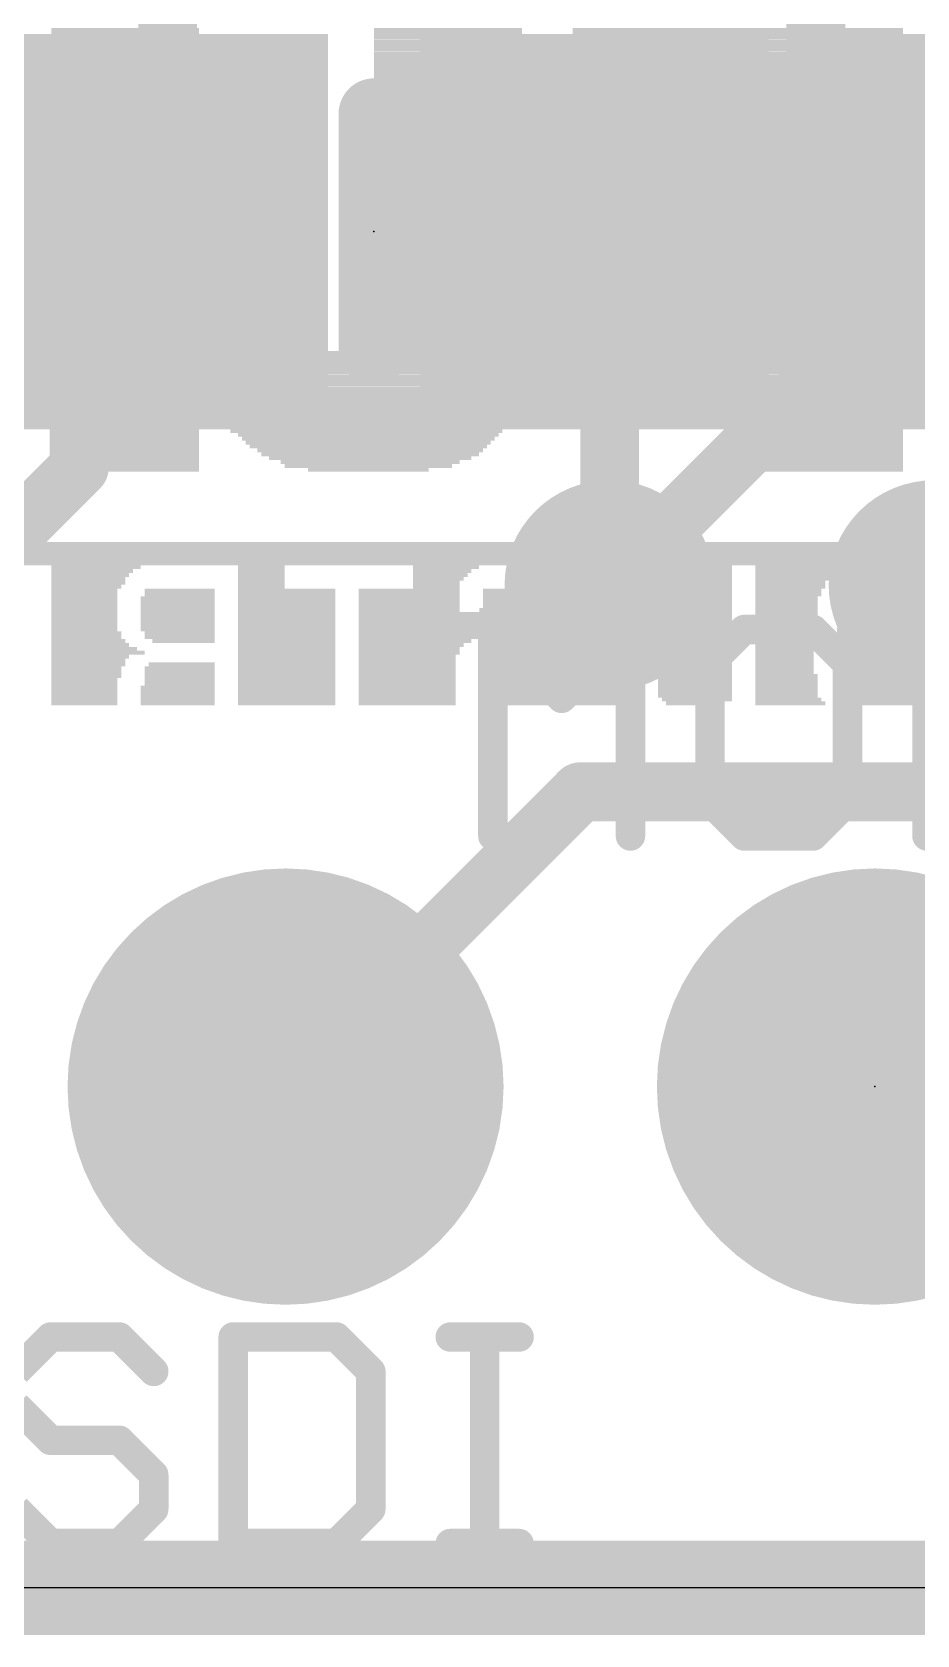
# Model space of a CAD drawing. Extents: x -0.2 to 28.1, y -0.2 to 21.4.
# Drawn here: x 10.34 to 14.15, y -0.2 to 6.7 of the extents above; entities that cross this region are included whole.
import ezdxf

# ---------------------------------------------------------------- set-up
doc = ezdxf.new("R2010")
doc.units = 0
for name, color, linetype in [('1', 12, 'CONTINUOUS'), ('16', 132, 'CONTINUOUS'), ('17', 110, 'CONTINUOUS'), ('18', 110, 'CONTINUOUS'), ('20', 53, 'CONTINUOUS'), ('21', 40, 'CONTINUOUS'), ('22', 6, 'CONTINUOUS'), ('23', 40, 'CONTINUOUS'), ('29', 253, 'CONTINUOUS'), ('31', 253, 'CONTINUOUS')]:
    doc.layers.add(name, color=color, linetype=linetype)

# ---------------------------------------------------------------- blocks, each defined once
blk = doc.blocks.new('ROUNDP')
at = {"const_width": 0.5}
blk.add_lwpolyline([(0, -0.25, 1), (0, 0.25, 1), (0, -0.25)], format="xyb", dxfattribs=at)
blk = doc.blocks.new('RECT')
blk.add_solid([(-0.5, -0.5), (0.5, -0.5), (-0.5, 0.5), (0.5, 0.5)])
blk = doc.blocks.new('ROUNDV')
at = {"const_width": 0.5}
blk.add_lwpolyline([(0, -0.25, 1), (0, 0.25, 1), (0, -0.25)], format="xyb", dxfattribs=at)

msp = doc.modelspace()

# ---------------------------------------------------------------- linework, layer by layer
at = {"layer": '1'}
for points, const_width in [([(10.922, 7.62), (10.922, 5.903)], 0.254), ([(10.861, 5.842), (10.922, 5.903)], 0.254), ([(12.761, 5.842), (12.827, 5.908)], 0.254), ([(12.827, 5.908), (12.827, 4.318)], 0.254), ([(10.861, 5.842), (10.541, 5.522)], 0.254), ([(10.541, 5.522), (10.541, 4.826)], 0.254), ([(10.541, 4.826), (8.89, 3.175)], 0.254), ([(14.417, 4.511), (14.224, 4.318)], 0.4064), ([(16.129, 4.064), (14.224, 2.159)], 0.254), ([(12.7, 3.429), (11.43, 2.159)], 0.254), ([(12.7, 3.429), (14.605, 3.429)], 0.254), ([(14.224, 2.159), (13.97, 2.159)], 0.254)]:
    msp.add_lwpolyline(points, dxfattribs=dict(at, const_width=const_width))
for points, const_width in [([(10.9669, 5.8581, 1), (10.8771, 5.9479)], 0.127), ([(12.8905, 5.908, 1), (12.7635, 5.908)], 0.127), ([(12.8719, 5.8631, 1), (12.7821, 5.9529)], 0.127), ([(10.8161, 5.8869, 1), (10.9059, 5.7971)], 0.127), ([(10.9059, 5.7971, 1), (10.8161, 5.8869)], 0.127), ([(10.8585, 5.903, 1), (10.9855, 5.903)], 0.127), ([(12.7161, 5.8869, 1), (12.8059, 5.7971)], 0.127), ([(10.6045, 5.522, 1), (10.4775, 5.522)], 0.127), ([(10.4961, 5.5669, 1), (10.5859, 5.4771)], 0.127), ([(10.5859, 4.7811, 1), (10.4961, 4.8709)], 0.127), ([(10.4775, 4.826, 1), (10.6045, 4.826)], 0.127), ([(14.1522, 4.3898, 1), (14.2958, 4.2462)], 0.2032), ([(12.7635, 4.318, 1), (12.8905, 4.318)], 0.127), ([(12.7, 3.4925, 1), (12.7, 3.3655)], 0.127), ([(12.7449, 3.3841, 1), (12.6551, 3.4739)], 0.127), ([(13.97, 2.2225, 1), (13.97, 2.0955)], 0.127), ([(11.3851, 2.2039, 1), (11.4749, 2.1141)], 0.127), ([(14.1791, 2.2039, 1), (14.2689, 2.1141)], 0.127)]:
    msp.add_lwpolyline(points, format="xyb", dxfattribs=dict(at, const_width=const_width))
at = {"layer": '16'}
for points, const_width in [([(13.716, 5.207), (13.716, 12.192)], 0.254), ([(14.224, 4.318), (15.621, 5.715)], 0.4064), ([(12.827, 4.318), (13.716, 5.207)], 0.254), ([(14.224, 4.318), (20.701, 4.318)], 0.4064), ([(27.94, 0), (0, 0)], 0.4064)]:
    msp.add_lwpolyline(points, dxfattribs=dict(at, const_width=const_width))
for points, const_width in [([(13.7609, 5.1621, 1), (13.6711, 5.2519)], 0.127), ([(13.6525, 5.207, 1), (13.7795, 5.207)], 0.127), ([(14.224, 4.4196, 1), (14.224, 4.2164)], 0.2032), ([(14.1522, 4.3898, 1), (14.2958, 4.2462)], 0.2032), ([(12.7821, 4.3629, 1), (12.8719, 4.2731)], 0.127)]:
    msp.add_lwpolyline(points, format="xyb", dxfattribs=dict(at, const_width=const_width))
at = {"layer": '20'}
msp.add_line((25.4, 0), (2.54, 0), dxfattribs=at)
at = {"layer": '21'}
for points, const_width in [([(11.811, 5.334), (11.811, 6.35)], 0.3048), ([(12.3234, 3.2385), (12.3234, 4.1283)], 0.127), ([(12.3234, 4.1283), (12.62, 3.8317)], 0.127), ([(12.62, 3.8317), (12.9166, 4.1283)], 0.127), ([(12.9166, 4.1283), (12.9166, 3.2385)], 0.127), ([(13.4072, 4.1283), (13.2589, 3.98)], 0.127), ([(13.7038, 4.1283), (13.4072, 4.1283)], 0.127), ([(13.8521, 3.98), (13.7038, 4.1283)], 0.127), ([(14.1945, 4.1283), (14.1945, 3.2385)], 0.127), ([(14.6393, 4.1283), (14.1945, 4.1283)], 0.127), ([(13.2589, 3.98), (13.2589, 3.3868)], 0.127), ([(13.8521, 3.3868), (13.8521, 3.98)], 0.127), ([(13.2589, 3.3868), (13.4072, 3.2385)], 0.127), ([(13.7038, 3.2385), (13.8521, 3.3868)], 0.127), ([(13.4072, 3.2385), (13.7038, 3.2385)], 0.127), ([(14.1945, 3.2385), (14.6393, 3.2385)], 0.127), ([(10.4171, 1.0803), (10.2688, 0.932)], 0.127), ([(10.7137, 1.0803), (10.4171, 1.0803)], 0.127), ([(10.862, 0.932), (10.7137, 1.0803)], 0.127), ([(11.2043, 1.0803), (11.2043, 0.1905)], 0.127), ([(11.6492, 1.0803), (11.2043, 1.0803)], 0.127), ([(11.7975, 0.932), (11.6492, 1.0803)], 0.127), ([(12.1398, 1.0803), (12.4364, 1.0803)], 0.127), ([(12.2881, 0.1905), (12.2881, 1.0803)], 0.127), ([(11.7975, 0.3388), (11.7975, 0.932)], 0.127), ([(10.2688, 0.7837), (10.4171, 0.6354)], 0.127), ([(10.4171, 0.6354), (10.7137, 0.6354)], 0.127), ([(10.7137, 0.6354), (10.862, 0.4871)], 0.127), ([(10.862, 0.4871), (10.862, 0.3388)], 0.127), ([(10.4171, 0.1905), (10.2688, 0.3388)], 0.127), ([(10.862, 0.3388), (10.7137, 0.1905)], 0.127), ([(11.6492, 0.1905), (11.7975, 0.3388)], 0.127), ([(10.7137, 0.1905), (10.4171, 0.1905)], 0.127), ([(11.2043, 0.1905), (11.6492, 0.1905)], 0.127), ([(12.1398, 0.1905), (12.4364, 0.1905)], 0.127)]:
    msp.add_lwpolyline(points, dxfattribs=dict(at, const_width=const_width))
for points, const_width in [([(11.8872, 6.35, 1), (11.7348, 6.35)], 0.1524), ([(11.7348, 5.334, 1), (11.8872, 5.334)], 0.1524), ([(12.3552, 4.1283, 1), (12.2917, 4.1283)], 0.0635), ([(12.3459, 4.1507, 1), (12.301, 4.1058)], 0.0635), ([(12.9483, 4.1283, 1), (12.8848, 4.1283)], 0.0635), ([(12.939, 4.1058, 1), (12.8941, 4.1507)], 0.0635), ([(13.4072, 4.16, 1), (13.4072, 4.0965)], 0.0635), ([(13.4297, 4.1058, 1), (13.3848, 4.1507)], 0.0635), ([(13.7263, 4.1507, 1), (13.6814, 4.1058)], 0.0635), ([(13.7038, 4.0965, 1), (13.7038, 4.16)], 0.0635), ([(14.2262, 4.1283, 1), (14.1627, 4.1283)], 0.0635), ([(14.1945, 4.16, 1), (14.1945, 4.0965)], 0.0635), ([(13.2907, 3.98, 1), (13.2272, 3.98)], 0.0635), ([(13.2365, 4.0024, 1), (13.2814, 3.9575)], 0.0635), ([(13.8839, 3.98, 1), (13.8204, 3.98)], 0.0635), ([(13.8297, 3.9575, 1), (13.8746, 4.0024)], 0.0635), ([(12.5976, 3.8541, 1), (12.6425, 3.8092)], 0.0635), ([(12.5976, 3.8092, 1), (12.6425, 3.8541)], 0.0635), ([(13.2272, 3.3868, 1), (13.2907, 3.3868)], 0.0635), ([(13.2814, 3.4092, 1), (13.2365, 3.3643)], 0.0635), ([(13.8204, 3.3868, 1), (13.8839, 3.3868)], 0.0635), ([(13.8746, 3.3643, 1), (13.8297, 3.4092)], 0.0635), ([(12.2917, 3.2385, 1), (12.3552, 3.2385)], 0.0635), ([(12.8848, 3.2385, 1), (12.9483, 3.2385)], 0.0635), ([(13.4072, 3.2703, 1), (13.4072, 3.2067)], 0.0635), ([(13.3848, 3.216, 1), (13.4297, 3.261)], 0.0635), ([(13.6814, 3.261, 1), (13.7263, 3.216)], 0.0635), ([(13.7038, 3.2067, 1), (13.7038, 3.2703)], 0.0635), ([(14.1945, 3.2703, 1), (14.1945, 3.2067)], 0.0635), ([(14.1627, 3.2385, 1), (14.2262, 3.2385)], 0.0635), ([(10.4171, 1.112, 1), (10.4171, 1.0485)], 0.0635), ([(10.4395, 1.0578, 1), (10.3946, 1.1027)], 0.0635), ([(10.7361, 1.1027, 1), (10.6912, 1.0578)], 0.0635), ([(10.7137, 1.0485, 1), (10.7137, 1.112)], 0.0635), ([(11.2361, 1.0803, 1), (11.1725, 1.0803)], 0.0635), ([(11.2043, 1.112, 1), (11.2043, 1.0485)], 0.0635), ([(11.6716, 1.1027, 1), (11.6267, 1.0578)], 0.0635), ([(11.6492, 1.0485, 1), (11.6492, 1.112)], 0.0635), ([(12.1398, 1.112, 1), (12.1398, 1.0485)], 0.0635), ([(12.3199, 1.0803, 1), (12.2564, 1.0803)], 0.0635), ([(12.4364, 1.0485, 1), (12.4364, 1.112)], 0.0635), ([(10.8395, 0.9095, 1), (10.8844, 0.9544)], 0.0635), ([(11.8292, 0.932, 1), (11.7657, 0.932)], 0.0635), ([(11.775, 0.9095, 1), (11.8199, 0.9544)], 0.0635), ([(10.4171, 0.6671, 1), (10.4171, 0.6036)], 0.0635), ([(10.7361, 0.6578, 1), (10.6912, 0.6129)], 0.0635), ([(10.7137, 0.6036, 1), (10.7137, 0.6671)], 0.0635), ([(10.3946, 0.6129, 1), (10.4395, 0.6578)], 0.0635), ([(10.8937, 0.4871, 1), (10.8302, 0.4871)], 0.0635), ([(10.8395, 0.4646, 1), (10.8844, 0.5095)], 0.0635), ([(10.8302, 0.3388, 1), (10.8937, 0.3388)], 0.0635), ([(10.8844, 0.3163, 1), (10.8395, 0.3612)], 0.0635), ([(11.7657, 0.3388, 1), (11.8292, 0.3388)], 0.0635), ([(11.8199, 0.3163, 1), (11.775, 0.3612)], 0.0635), ([(10.4171, 0.2223, 1), (10.4171, 0.1588)], 0.0635), ([(10.3946, 0.168, 1), (10.4395, 0.213)], 0.0635), ([(10.6912, 0.213, 1), (10.7361, 0.168)], 0.0635), ([(10.7137, 0.1588, 1), (10.7137, 0.2223)], 0.0635), ([(11.1725, 0.1905, 1), (11.2361, 0.1905)], 0.0635), ([(11.2043, 0.2223, 1), (11.2043, 0.1588)], 0.0635), ([(11.6267, 0.213, 1), (11.6716, 0.168)], 0.0635), ([(11.6492, 0.1588, 1), (11.6492, 0.2223)], 0.0635), ([(12.1398, 0.2223, 1), (12.1398, 0.1588)], 0.0635), ([(12.2564, 0.1905, 1), (12.3199, 0.1905)], 0.0635), ([(12.4364, 0.1588, 1), (12.4364, 0.2223)], 0.0635)]:
    msp.add_lwpolyline(points, format="xyb", dxfattribs=dict(at, const_width=const_width))
at = {"layer": '23'}
for p in [(11.811, 5.842), (13.97, 2.159)]:
    msp.add_point(p, dxfattribs=at)

# ---------------------------------------------------------------- block references
at = {"layer": '1', "xscale": 1.3, "yscale": 1.5, "rotation": 180}
for p in [(10.861, 5.842), (12.761, 5.842), (14.417, 5.842)]:
    msp.add_blockref('RECT', p, dxfattribs=at)
at = {"layer": '17', "xscale": 1.6764, "yscale": 1.6764, "rotation": 270}
for p in [(11.43, 2.159), (11.43, 2.159), (13.97, 2.159), (13.97, 2.159)]:
    msp.add_blockref('ROUNDP', p, dxfattribs=at)
at = {"layer": '18', "xscale": 0.9064, "yscale": 0.9064}
for p in [(12.827, 4.318), (12.827, 4.318), (14.224, 4.318), (14.224, 4.318)]:
    msp.add_blockref('ROUNDV', p, dxfattribs=at)
at = {"layer": '22', "rotation": 180}
for p, xscale, yscale in [((10.7389, 6.7102), 0.6371, 0.0168), ((10.7389, 6.6934), 0.6371, 0.0168), ((12.1303, 6.7102), 0.637, 0.0168), ((12.1303, 6.6934), 0.637, 0.0168), ((13.3792, 6.7102), 1.425, 0.0168), ((13.3792, 6.6934), 1.425, 0.0168), ((10.7389, 6.6767), 0.6371, 0.0167), ((10.7389, 6.6599), 0.6371, 0.0168), ((10.7389, 6.6431), 0.6371, 0.0168), ((10.7389, 6.6264), 0.6371, 0.0167), ((12.1303, 6.6767), 0.637, 0.0167), ((12.1303, 6.6599), 0.637, 0.0168), ((12.1303, 6.6431), 0.637, 0.0168), ((12.1303, 6.6264), 0.637, 0.0167), ((13.3792, 6.6767), 1.425, 0.0167), ((13.3792, 6.6599), 1.425, 0.0168), ((13.3792, 6.6431), 1.425, 0.0168), ((13.3792, 6.6264), 1.425, 0.0167), ((10.7389, 6.6096), 0.6371, 0.0168), ((10.7389, 6.5928), 0.6371, 0.0168), ((10.7389, 6.5761), 0.6371, 0.0167), ((10.7389, 6.5593), 0.6371, 0.0168), ((12.1303, 6.6096), 0.637, 0.0168), ((12.1303, 6.5928), 0.637, 0.0168), ((12.1303, 6.5761), 0.637, 0.0167), ((12.1303, 6.5593), 0.637, 0.0168), ((13.3792, 6.6096), 1.425, 0.0168), ((13.3792, 6.5928), 1.425, 0.0168), ((13.3792, 6.5761), 1.425, 0.0167), ((13.3792, 6.5593), 1.425, 0.0168), ((10.7389, 6.5426), 0.6371, 0.0167), ((10.7389, 6.5258), 0.6371, 0.0168), ((10.7389, 6.509), 0.6371, 0.0168), ((10.7389, 6.4923), 0.6371, 0.0167), ((12.1303, 6.5426), 0.637, 0.0167), ((12.1303, 6.5258), 0.637, 0.0168), ((12.1303, 6.509), 0.637, 0.0168), ((12.1303, 6.4923), 0.637, 0.0167), ((13.3792, 6.5426), 1.425, 0.0167), ((13.3792, 6.5258), 1.425, 0.0168), ((13.3792, 6.509), 1.425, 0.0168), ((13.3792, 6.4923), 1.425, 0.0167), ((10.7389, 6.4755), 0.6371, 0.0168), ((10.7389, 6.4587), 0.6371, 0.0168), ((10.7389, 6.442), 0.6371, 0.0167), ((10.7389, 6.4252), 0.6371, 0.0168), ((12.1303, 6.4755), 0.637, 0.0168), ((12.1303, 6.4587), 0.637, 0.0168), ((12.1303, 6.442), 0.637, 0.0167), ((12.1303, 6.4252), 0.637, 0.0168), ((13.3792, 6.4755), 1.425, 0.0168), ((13.3792, 6.4587), 1.425, 0.0168), ((13.6056, 6.442), 0.9723, 0.0167), ((13.6726, 6.4252), 0.8382, 0.0168), ((10.7389, 6.4084), 0.6371, 0.0168), ((10.7389, 6.3917), 0.6371, 0.0167), ((10.7389, 6.3749), 0.6371, 0.0168), ((10.7389, 6.3581), 0.6371, 0.0168), ((12.1303, 6.4084), 0.637, 0.0168), ((12.1303, 6.3917), 0.637, 0.0167), ((12.1303, 6.3749), 0.637, 0.0168), ((12.1303, 6.3581), 0.637, 0.0168), ((13.6894, 6.4084), 0.8047, 0.0168), ((13.7229, 6.3917), 0.7377, 0.0167), ((13.7564, 6.3749), 0.6706, 0.0168), ((13.7648, 6.3581), 0.6538, 0.0168), ((10.7389, 6.3414), 0.6371, 0.0167), ((10.7389, 6.3246), 0.6371, 0.0168), ((10.7389, 6.3079), 0.6371, 0.0167), ((10.7389, 6.2911), 0.6371, 0.0168), ((12.1303, 6.3414), 0.637, 0.0167), ((12.1303, 6.3246), 0.637, 0.0168), ((12.1303, 6.3079), 0.637, 0.0167), ((12.1303, 6.2911), 0.637, 0.0168), ((13.7732, 6.3414), 0.6371, 0.0167), ((13.7732, 6.3246), 0.6371, 0.0168), ((13.7732, 6.3079), 0.6371, 0.0167), ((13.7732, 6.2911), 0.6371, 0.0168), ((10.7389, 6.2743), 0.6371, 0.0168), ((10.7389, 6.2576), 0.6371, 0.0167), ((10.7389, 6.2408), 0.6371, 0.0168), ((10.7389, 6.224), 0.6371, 0.0168), ((10.7389, 6.2073), 0.6371, 0.0167), ((12.1303, 6.2743), 0.637, 0.0168), ((12.1303, 6.2576), 0.637, 0.0167), ((12.1303, 6.2408), 0.637, 0.0168), ((12.1303, 6.224), 0.637, 0.0168), ((12.1303, 6.2073), 0.637, 0.0167), ((13.7732, 6.2743), 0.6371, 0.0168), ((13.7732, 6.2576), 0.6371, 0.0167), ((13.7732, 6.2408), 0.6371, 0.0168), ((13.7732, 6.224), 0.6371, 0.0168), ((13.7732, 6.2073), 0.6371, 0.0167), ((10.7389, 6.1905), 0.6371, 0.0168), ((10.7389, 6.1737), 0.6371, 0.0168), ((10.7389, 6.157), 0.6371, 0.0167), ((10.7389, 6.1402), 0.6371, 0.0168), ((12.1303, 6.1905), 0.637, 0.0168), ((12.1303, 6.1737), 0.637, 0.0168), ((12.1303, 6.157), 0.637, 0.0167), ((12.1303, 6.1402), 0.637, 0.0168), ((13.7732, 6.1905), 0.6371, 0.0168), ((13.7732, 6.1737), 0.6371, 0.0168), ((13.7732, 6.157), 0.6371, 0.0167), ((13.7732, 6.1402), 0.6371, 0.0168), ((10.7389, 6.1235), 0.6371, 0.0167), ((10.7389, 6.1067), 0.6371, 0.0168), ((10.7389, 6.0899), 0.6371, 0.0168), ((10.7389, 6.0732), 0.6371, 0.0167), ((12.1303, 6.1235), 0.637, 0.0167), ((12.1303, 6.1067), 0.637, 0.0168), ((12.1303, 6.0899), 0.637, 0.0168), ((12.1303, 6.0732), 0.637, 0.0167), ((13.7732, 6.1235), 0.6371, 0.0167), ((13.7732, 6.1067), 0.6371, 0.0168), ((13.7732, 6.0899), 0.6371, 0.0168), ((13.7732, 6.0732), 0.6371, 0.0167), ((10.7389, 6.0564), 0.6371, 0.0168), ((10.7389, 6.0396), 0.6371, 0.0168), ((10.7389, 6.0229), 0.6371, 0.0167), ((10.7389, 6.0061), 0.6371, 0.0168), ((12.1303, 6.0564), 0.637, 0.0168), ((12.1303, 6.0396), 0.637, 0.0168), ((12.1303, 6.0229), 0.637, 0.0167), ((12.1303, 6.0061), 0.637, 0.0168), ((13.7732, 6.0564), 0.6371, 0.0168), ((13.7732, 6.0396), 0.6371, 0.0168), ((13.7732, 6.0229), 0.6371, 0.0167), ((13.7732, 6.0061), 0.6371, 0.0168), ((10.7389, 5.9893), 0.6371, 0.0168), ((10.7389, 5.9726), 0.6371, 0.0167), ((10.7389, 5.9558), 0.6371, 0.0168), ((10.7389, 5.939), 0.6371, 0.0168), ((12.1303, 5.9893), 0.637, 0.0168), ((12.1303, 5.9726), 0.637, 0.0167), ((12.1303, 5.9558), 0.637, 0.0168), ((12.1303, 5.939), 0.637, 0.0168), ((13.7732, 5.9893), 0.6371, 0.0168), ((13.7732, 5.9726), 0.6371, 0.0167), ((13.7732, 5.9558), 0.6371, 0.0168), ((13.7732, 5.939), 0.6371, 0.0168), ((10.7389, 5.9223), 0.6371, 0.0167), ((10.7389, 5.9055), 0.6371, 0.0168), ((10.7389, 5.8887), 0.6371, 0.0167), ((10.7389, 5.872), 0.6371, 0.0168), ((12.1303, 5.9223), 0.637, 0.0167), ((12.1303, 5.9055), 0.637, 0.0168), ((12.1303, 5.8887), 0.637, 0.0167), ((12.1303, 5.872), 0.637, 0.0168), ((13.7732, 5.9223), 0.6371, 0.0167), ((13.7732, 5.9055), 0.6371, 0.0168), ((13.7732, 5.8887), 0.6371, 0.0167), ((13.7732, 5.872), 0.6371, 0.0168), ((10.7389, 5.8552), 0.6371, 0.0168), ((10.7389, 5.8384), 0.6371, 0.0167), ((10.7389, 5.8217), 0.6371, 0.0168), ((10.7389, 5.8049), 0.6371, 0.0168), ((12.1303, 5.8552), 0.637, 0.0168), ((12.1303, 5.8384), 0.637, 0.0167), ((12.1303, 5.8217), 0.637, 0.0168), ((12.1303, 5.8049), 0.637, 0.0168), ((13.7732, 5.8552), 0.6371, 0.0168), ((13.7732, 5.8384), 0.6371, 0.0167), ((13.7732, 5.8217), 0.6371, 0.0168), ((13.7732, 5.8049), 0.6371, 0.0168), ((10.7389, 5.7881), 0.6371, 0.0167), ((10.7389, 5.7714), 0.6371, 0.0168), ((10.7389, 5.7546), 0.6371, 0.0168), ((10.7389, 5.7378), 0.6371, 0.0167), ((12.1303, 5.7881), 0.637, 0.0167), ((12.1303, 5.7714), 0.637, 0.0168), ((12.1303, 5.7546), 0.637, 0.0168), ((12.1303, 5.7378), 0.637, 0.0167), ((13.7732, 5.7881), 0.6371, 0.0167), ((13.7732, 5.7714), 0.6371, 0.0168), ((13.7732, 5.7546), 0.6371, 0.0168), ((13.7732, 5.7378), 0.6371, 0.0167), ((10.7389, 5.7211), 0.6371, 0.0168), ((10.7389, 5.7044), 0.6371, 0.0167), ((10.7389, 5.6876), 0.6371, 0.0168), ((10.7389, 5.6708), 0.6371, 0.0168), ((10.7389, 5.6541), 0.6371, 0.0167), ((12.1303, 5.7211), 0.637, 0.0168), ((12.1303, 5.7044), 0.637, 0.0167), ((12.1303, 5.6876), 0.637, 0.0168), ((12.1303, 5.6708), 0.637, 0.0168), ((12.1303, 5.6541), 0.637, 0.0167), ((13.7732, 5.7211), 0.6371, 0.0168), ((13.7732, 5.7044), 0.6371, 0.0167), ((13.7732, 5.6876), 0.6371, 0.0168), ((13.7732, 5.6708), 0.6371, 0.0168), ((13.7732, 5.6541), 0.6371, 0.0167), ((10.7389, 5.6373), 0.6371, 0.0168), ((10.7389, 5.6205), 0.6371, 0.0168), ((10.7389, 5.6038), 0.6371, 0.0167), ((10.7389, 5.587), 0.6371, 0.0168), ((12.1303, 5.6373), 0.637, 0.0168), ((12.1303, 5.6205), 0.637, 0.0168), ((12.1303, 5.6038), 0.637, 0.0167), ((12.1303, 5.587), 0.637, 0.0168), ((13.7732, 5.6373), 0.6371, 0.0168), ((13.7732, 5.6205), 0.6371, 0.0168), ((13.7732, 5.6038), 0.6371, 0.0167), ((13.7732, 5.587), 0.6371, 0.0168), ((10.7389, 5.5702), 0.6371, 0.0168), ((10.7389, 5.5535), 0.6371, 0.0167), ((10.7389, 5.5367), 0.6371, 0.0168), ((10.7389, 5.5199), 0.6371, 0.0168), ((12.1303, 5.5702), 0.637, 0.0168), ((12.1303, 5.5535), 0.637, 0.0167), ((12.1303, 5.5367), 0.637, 0.0168), ((12.1303, 5.5199), 0.637, 0.0168), ((13.7732, 5.5702), 0.6371, 0.0168), ((13.7732, 5.5535), 0.6371, 0.0167), ((13.7732, 5.5367), 0.6371, 0.0168), ((13.7732, 5.5199), 0.6371, 0.0168), ((10.7389, 5.5032), 0.6371, 0.0167), ((10.7389, 5.4864), 0.6371, 0.0168), ((10.7389, 5.4697), 0.6371, 0.0167), ((10.7389, 5.4529), 0.6371, 0.0168), ((12.1219, 5.4864), 0.6538, 0.0168), ((12.1219, 5.4697), 0.6538, 0.0167), ((12.1219, 5.4529), 0.6538, 0.0168), ((12.1303, 5.5032), 0.637, 0.0167), ((13.7732, 5.5032), 0.6371, 0.0167), ((13.7732, 5.4864), 0.6371, 0.0168), ((13.7732, 5.4697), 0.6371, 0.0167), ((13.7732, 5.4529), 0.6371, 0.0168), ((10.7389, 5.4361), 0.6371, 0.0168), ((10.7389, 5.4194), 0.6371, 0.0167), ((10.7472, 5.4026), 0.6538, 0.0168), ((10.7724, 5.3858), 0.7041, 0.0168), ((12.1135, 5.4026), 0.6706, 0.0168), ((12.1135, 5.3858), 0.6706, 0.0168), ((12.1219, 5.4361), 0.6538, 0.0168), ((12.1219, 5.4194), 0.6538, 0.0167), ((13.7732, 5.4361), 0.6371, 0.0168), ((13.7732, 5.4194), 0.6371, 0.0167), ((13.7732, 5.4026), 0.6371, 0.0168), ((13.7732, 5.3858), 0.6371, 0.0168), ((11.4345, 5.3188), 2.0285, 0.0167), ((10.7892, 5.3691), 0.7377, 0.0167), ((10.8227, 5.3523), 0.8047, 0.0168), ((10.8562, 5.3355), 0.8718, 0.0168), ((12.0716, 5.3355), 0.7544, 0.0168), ((12.0968, 5.3523), 0.7041, 0.0168), ((12.1052, 5.3691), 0.6873, 0.0167), ((13.7732, 5.3691), 0.6371, 0.0167), ((13.7732, 5.3523), 0.6371, 0.0168), ((13.7732, 5.3355), 0.6371, 0.0168), ((13.7732, 5.3188), 0.6371, 0.0167), ((11.4345, 5.302), 2.0285, 0.0168), ((11.4261, 5.2853), 2.0117, 0.0167), ((11.4261, 5.2685), 2.0117, 0.0168), ((11.4261, 5.2517), 2.0117, 0.0168), ((13.7732, 5.302), 0.6371, 0.0168), ((13.7732, 5.2853), 0.6371, 0.0167), ((13.7732, 5.2685), 0.6371, 0.0168), ((13.7732, 5.2517), 0.6371, 0.0168), ((11.4261, 5.235), 2.0117, 0.0167), ((11.4261, 5.2182), 2.0117, 0.0168), ((11.4261, 5.2014), 2.0117, 0.0168), ((11.4261, 5.1847), 2.0117, 0.0167), ((13.7732, 5.235), 0.6371, 0.0167), ((13.7732, 5.2182), 0.6371, 0.0168), ((13.7732, 5.2014), 0.6371, 0.0168), ((13.7732, 5.1847), 0.6371, 0.0167), ((11.4261, 5.1679), 2.0117, 0.0168), ((11.4261, 5.1511), 2.0117, 0.0168), ((11.4178, 5.1344), 1.995, 0.0167), ((11.4178, 5.1176), 1.995, 0.0168), ((13.7732, 5.1679), 0.6371, 0.0168), ((13.7732, 5.1511), 0.6371, 0.0168), ((13.7732, 5.1344), 0.6371, 0.0167), ((13.7732, 5.1176), 0.6371, 0.0168), ((11.4178, 5.1008), 1.995, 0.0168), ((10.7389, 5.0841), 0.6371, 0.0167), ((10.7389, 5.0673), 0.6371, 0.0168), ((10.7389, 5.0506), 0.6371, 0.0167), ((10.7389, 5.0338), 0.6371, 0.0168), ((11.7447, 5.0841), 1.3412, 0.0167), ((11.7447, 5.0673), 1.3076, 0.0168), ((11.7614, 5.0506), 1.2741, 0.0167), ((11.753, 5.0338), 1.2573, 0.0168), ((13.7732, 5.1008), 0.6371, 0.0168), ((13.7732, 5.0841), 0.6371, 0.0167), ((13.7732, 5.0673), 0.6371, 0.0168), ((13.7732, 5.0506), 0.6371, 0.0167), ((13.7732, 5.0338), 0.6371, 0.0168), ((10.7389, 5.017), 0.6371, 0.0168), ((10.7389, 5.0003), 0.6371, 0.0167), ((10.7389, 4.9835), 0.6371, 0.0168), ((10.7389, 4.9667), 0.6371, 0.0168), ((11.7698, 5.017), 1.2237, 0.0168), ((11.7698, 5.0003), 1.1903, 0.0167), ((11.7782, 4.9835), 1.1735, 0.0168), ((11.7866, 4.9667), 1.1232, 0.0168), ((13.7732, 5.017), 0.6371, 0.0168), ((13.7732, 5.0003), 0.6371, 0.0167), ((13.7732, 4.9835), 0.6371, 0.0168), ((13.7732, 4.9667), 0.6371, 0.0168), ((10.7389, 4.95), 0.6371, 0.0167), ((10.7389, 4.9332), 0.6371, 0.0168), ((10.7389, 4.9164), 0.6371, 0.0168), ((10.7389, 4.8997), 0.6371, 0.0167), ((11.7866, 4.95), 1.0896, 0.0167), ((11.7866, 4.9332), 1.0562, 0.0168), ((11.7866, 4.9164), 1.0226, 0.0168), ((11.795, 4.8997), 0.9724, 0.0167), ((13.7732, 4.95), 0.6371, 0.0167), ((13.7732, 4.9332), 0.6371, 0.0168), ((13.7732, 4.9164), 0.6371, 0.0168), ((13.7732, 4.8997), 0.6371, 0.0167), ((10.7389, 4.8829), 0.6371, 0.0168), ((10.7389, 4.8662), 0.6371, 0.0167), ((10.7389, 4.8494), 0.6371, 0.0168), ((10.7389, 4.8326), 0.6371, 0.0168), ((11.795, 4.8829), 0.9388, 0.0168), ((11.795, 4.8662), 0.8718, 0.0167), ((11.795, 4.8494), 0.7712, 0.0168), ((11.7866, 4.8326), 0.7208, 0.0168), ((13.7732, 4.8829), 0.6371, 0.0168), ((13.7732, 4.8662), 0.6371, 0.0167), ((13.7732, 4.8494), 0.6371, 0.0168), ((13.7732, 4.8326), 0.6371, 0.0168), ((10.7389, 4.8159), 0.6371, 0.0167), ((11.7866, 4.8159), 0.5197, 0.0167), ((13.7732, 4.8159), 0.6371, 0.0167), ((15.24, 4.4973), 13.998, 0.0168), ((15.24, 4.4806), 13.998, 0.0167), ((15.24, 4.4638), 13.998, 0.0168), ((15.24, 4.447), 13.998, 0.0167), ((15.24, 4.4303), 13.998, 0.0168), ((15.24, 4.4135), 13.998, 0.0168), ((10.6131, 4.3967), 0.3856, 0.0167), ((10.5964, 4.38), 0.3521, 0.0168), ((10.588, 4.3632), 0.3353, 0.0168), ((10.5796, 4.3464), 0.3186, 0.0167), ((11.3256, 4.3967), 0.2012, 0.0167), ((11.3256, 4.38), 0.2012, 0.0168), ((11.3256, 4.3632), 0.2012, 0.0168), ((11.3256, 4.3464), 0.2012, 0.0167), ((12.1219, 4.3967), 0.285, 0.0167), ((12.1052, 4.38), 0.2515, 0.0168), ((12.0968, 4.3632), 0.2347, 0.0168), ((12.0884, 4.3464), 0.2179, 0.0167), ((12.7505, 4.3967), 0.3688, 0.0167), ((12.7673, 4.38), 0.3352, 0.0168), ((12.7841, 4.3632), 0.3017, 0.0168), ((12.7925, 4.3464), 0.2849, 0.0167), ((13.1948, 4.3967), 0.3185, 0.0167), ((13.1948, 4.38), 0.3185, 0.0168), ((13.1948, 4.3632), 0.3185, 0.0168), ((13.1948, 4.3464), 0.3185, 0.0167), ((13.6726, 4.3967), 0.4359, 0.0167), ((13.6474, 4.38), 0.3856, 0.0168), ((13.6307, 4.3632), 0.3521, 0.0168), ((13.6139, 4.3464), 0.3185, 0.0167), ((10.5796, 4.3297), 0.3186, 0.0168), ((10.5712, 4.3129), 0.3018, 0.0168), ((10.5628, 4.2961), 0.285, 0.0167), ((10.5628, 4.2794), 0.285, 0.0168), ((10.9736, 4.2961), 0.3017, 0.0167), ((10.9736, 4.2794), 0.3017, 0.0168), ((11.4345, 4.2961), 0.4191, 0.0167), ((11.4345, 4.2794), 0.4191, 0.0168), ((11.3256, 4.3297), 0.2012, 0.0168), ((11.3256, 4.3129), 0.2012, 0.0168), ((11.9627, 4.2961), 0.4359, 0.0167), ((11.9627, 4.2794), 0.4359, 0.0168), ((12.08, 4.3297), 0.2012, 0.0168), ((12.08, 4.3129), 0.2012, 0.0168), ((12.4237, 4.2961), 0.2849, 0.0167), ((12.4237, 4.2794), 0.2849, 0.0168), ((12.7925, 4.3297), 0.2849, 0.0168), ((12.8008, 4.3129), 0.2682, 0.0168), ((12.8008, 4.2961), 0.2682, 0.0167), ((12.8008, 4.2794), 0.2682, 0.0168), ((13.1948, 4.3297), 0.3185, 0.0168), ((13.1948, 4.3129), 0.3185, 0.0168), ((13.1948, 4.2961), 0.3185, 0.0167), ((13.1948, 4.2794), 0.3185, 0.0168), ((13.6055, 4.3297), 0.3018, 0.0168), ((13.6055, 4.3129), 0.3018, 0.0168), ((13.5971, 4.2961), 0.285, 0.0167), ((13.5971, 4.2794), 0.285, 0.0168), ((13.9911, 4.2794), 0.3018, 0.0168), ((13.9995, 4.2961), 0.285, 0.0167), ((10.5628, 4.2626), 0.285, 0.0168), ((10.5628, 4.2458), 0.285, 0.0167), ((10.5628, 4.2291), 0.285, 0.0168), ((10.5628, 4.2123), 0.285, 0.0167), ((10.9652, 4.2626), 0.3185, 0.0168), ((10.9652, 4.2458), 0.3185, 0.0167), ((10.9652, 4.2291), 0.3185, 0.0168), ((10.9652, 4.2123), 0.3185, 0.0167), ((11.4345, 4.2626), 0.4191, 0.0168), ((11.4345, 4.2458), 0.4191, 0.0167), ((11.4345, 4.2291), 0.4191, 0.0168), ((11.4345, 4.2123), 0.4191, 0.0167), ((11.9627, 4.2626), 0.4359, 0.0168), ((11.9627, 4.2458), 0.4359, 0.0167), ((11.9627, 4.2291), 0.4359, 0.0168), ((11.9627, 4.2123), 0.4359, 0.0167), ((12.4153, 4.2123), 0.3017, 0.0167), ((12.4237, 4.2626), 0.2849, 0.0168), ((12.4237, 4.2458), 0.2849, 0.0167), ((12.4237, 4.2291), 0.2849, 0.0168), ((12.8008, 4.2626), 0.2682, 0.0168), ((12.8008, 4.2458), 0.2682, 0.0167), ((12.8008, 4.2291), 0.2682, 0.0168), ((12.8008, 4.2123), 0.2682, 0.0167), ((13.1948, 4.2626), 0.3185, 0.0168), ((13.1948, 4.2458), 0.3185, 0.0167), ((13.1948, 4.2291), 0.3185, 0.0168), ((13.1948, 4.2123), 0.3185, 0.0167), ((13.5888, 4.2626), 0.2683, 0.0168), ((13.5888, 4.2458), 0.2683, 0.0167), ((13.5888, 4.2291), 0.2683, 0.0168), ((13.5888, 4.2123), 0.2683, 0.0167), ((13.9827, 4.2626), 0.3186, 0.0168), ((13.9827, 4.2458), 0.3186, 0.0167), ((13.9827, 4.2291), 0.3186, 0.0168), ((13.9827, 4.2123), 0.3186, 0.0167), ((10.5628, 4.1956), 0.285, 0.0168), ((10.5628, 4.1788), 0.285, 0.0168), ((10.5628, 4.162), 0.285, 0.0167), ((10.5628, 4.1453), 0.285, 0.0168), ((10.9652, 4.1956), 0.3185, 0.0168), ((10.9652, 4.1788), 0.3185, 0.0168), ((10.9652, 4.162), 0.3185, 0.0167), ((10.9652, 4.1453), 0.3185, 0.0168), ((11.4345, 4.1956), 0.4191, 0.0168), ((11.4345, 4.1788), 0.4191, 0.0168), ((11.4345, 4.162), 0.4191, 0.0167), ((11.4345, 4.1453), 0.4191, 0.0168), ((12.1554, 4.1956), 0.8214, 0.0168), ((12.1554, 4.1788), 0.8214, 0.0168), ((12.1554, 4.162), 0.8214, 0.0167), ((12.1554, 4.1453), 0.8214, 0.0168), ((12.8008, 4.1956), 0.2682, 0.0168), ((12.8008, 4.1788), 0.2682, 0.0168), ((12.8008, 4.162), 0.2682, 0.0167), ((12.8008, 4.1453), 0.2682, 0.0168), ((13.1948, 4.1956), 0.3185, 0.0168), ((13.1948, 4.1788), 0.3185, 0.0168), ((13.1948, 4.162), 0.3185, 0.0167), ((13.1948, 4.1453), 0.3185, 0.0168), ((13.5804, 4.162), 0.2515, 0.0167), ((13.5804, 4.1453), 0.2515, 0.0168), ((13.5888, 4.1956), 0.2683, 0.0168), ((13.5888, 4.1788), 0.2683, 0.0168), ((13.9827, 4.1956), 0.3186, 0.0168), ((13.9827, 4.1788), 0.3186, 0.0168), ((13.9827, 4.162), 0.3186, 0.0167), ((13.9827, 4.1453), 0.3186, 0.0168), ((10.5628, 4.1285), 0.285, 0.0168), ((10.5712, 4.1117), 0.3018, 0.0167), ((10.5712, 4.095), 0.3018, 0.0168), ((10.5796, 4.0782), 0.3186, 0.0168), ((10.9652, 4.1285), 0.3185, 0.0168), ((10.9736, 4.1117), 0.3017, 0.0167), ((10.9736, 4.095), 0.3017, 0.0168), ((10.9903, 4.0782), 0.2682, 0.0168), ((11.4345, 4.1285), 0.4191, 0.0168), ((11.4345, 4.1117), 0.4191, 0.0167), ((11.4345, 4.095), 0.4191, 0.0168), ((11.4345, 4.0782), 0.4191, 0.0168), ((12.1554, 4.1285), 0.8214, 0.0168), ((12.1135, 4.1117), 0.7376, 0.0167), ((12.0632, 4.095), 0.637, 0.0168), ((11.9878, 4.0782), 0.4862, 0.0168), ((12.7925, 4.0782), 0.2849, 0.0168), ((12.8008, 4.1285), 0.2682, 0.0168), ((12.8008, 4.1117), 0.2682, 0.0167), ((12.8008, 4.095), 0.2682, 0.0168), ((13.1948, 4.1285), 0.3185, 0.0168), ((13.1948, 4.1117), 0.3185, 0.0167), ((13.1948, 4.095), 0.3185, 0.0168), ((13.1948, 4.0782), 0.3185, 0.0168), ((13.5804, 4.1285), 0.2515, 0.0168), ((13.5804, 4.1117), 0.2515, 0.0167), ((13.5804, 4.095), 0.2515, 0.0168), ((13.5804, 4.0782), 0.2515, 0.0168), ((13.9744, 4.1285), 0.3353, 0.0168), ((13.9744, 4.1117), 0.3353, 0.0167), ((13.9744, 4.095), 0.3353, 0.0168), ((13.9744, 4.0782), 0.3353, 0.0168), ((10.588, 4.0614), 0.3353, 0.0167), ((10.6048, 4.0447), 0.3689, 0.0168), ((10.6215, 4.028), 0.4024, 0.0167), ((10.588, 4.0112), 0.3353, 0.0168), ((11.4345, 4.0614), 0.4191, 0.0167), ((11.4345, 4.0447), 0.4191, 0.0168), ((11.4345, 4.028), 0.4191, 0.0167), ((11.4345, 4.0112), 0.4191, 0.0168), ((11.971, 4.0614), 0.4526, 0.0167), ((11.9627, 4.0447), 0.4359, 0.0168), ((11.9627, 4.028), 0.4359, 0.0167), ((11.9543, 4.0112), 0.4191, 0.0168), ((12.6667, 4.0112), 0.5364, 0.0168), ((12.7589, 4.028), 0.352, 0.0167), ((12.7841, 4.0614), 0.3017, 0.0167), ((12.7841, 4.0447), 0.3017, 0.0168), ((13.1948, 4.0614), 0.3185, 0.0167), ((13.1948, 4.0447), 0.3185, 0.0168), ((13.1948, 4.028), 0.3185, 0.0167), ((13.1948, 4.0112), 0.3185, 0.0168), ((13.5804, 4.0614), 0.2515, 0.0167), ((13.5804, 4.0447), 0.2515, 0.0168), ((13.5804, 4.028), 0.2515, 0.0167), ((13.5804, 4.0112), 0.2515, 0.0168), ((13.9744, 4.0614), 0.3353, 0.0167), ((13.9744, 4.0447), 0.3353, 0.0168), ((13.9744, 4.028), 0.3353, 0.0167), ((13.9744, 4.0112), 0.3353, 0.0168), ((10.5796, 3.9944), 0.3186, 0.0168), ((10.5796, 3.9777), 0.3186, 0.0167), ((10.5712, 3.9609), 0.3018, 0.0168), ((10.5712, 3.9441), 0.3018, 0.0168), ((10.9736, 3.9609), 0.3017, 0.0168), ((10.9736, 3.9441), 0.3017, 0.0168), ((10.9819, 3.9777), 0.285, 0.0167), ((11.4345, 3.9944), 0.4191, 0.0168), ((11.4345, 3.9777), 0.4191, 0.0167), ((11.4345, 3.9609), 0.4191, 0.0168), ((11.4345, 3.9441), 0.4191, 0.0168), ((11.9543, 3.9944), 0.4191, 0.0168), ((11.9543, 3.9777), 0.4191, 0.0167), ((11.9543, 3.9609), 0.4191, 0.0168), ((11.9543, 3.9441), 0.4191, 0.0168), ((12.5997, 3.9777), 0.6705, 0.0167), ((12.5997, 3.9609), 0.6705, 0.0168), ((12.5997, 3.9441), 0.6705, 0.0168), ((12.6164, 3.9944), 0.637, 0.0168), ((13.1948, 3.9944), 0.3185, 0.0168), ((13.1948, 3.9777), 0.3185, 0.0167), ((13.1948, 3.9609), 0.3185, 0.0168), ((13.1948, 3.9441), 0.3185, 0.0168), ((13.5804, 3.9944), 0.2515, 0.0168), ((13.5804, 3.9777), 0.2515, 0.0167), ((13.5804, 3.9609), 0.2515, 0.0168), ((13.5804, 3.9441), 0.2515, 0.0168), ((13.9744, 3.9944), 0.3353, 0.0168), ((13.9744, 3.9777), 0.3353, 0.0167), ((13.9744, 3.9609), 0.3353, 0.0168), ((13.9827, 3.9441), 0.3186, 0.0168), ((10.5712, 3.9274), 0.3018, 0.0167), ((10.5628, 3.9106), 0.285, 0.0168), ((10.5628, 3.8938), 0.285, 0.0168), ((10.5628, 3.8771), 0.285, 0.0167), ((10.5628, 3.8603), 0.285, 0.0168), ((10.9652, 3.8771), 0.3185, 0.0167), ((10.9652, 3.8603), 0.3185, 0.0168), ((10.9736, 3.9274), 0.3017, 0.0167), ((10.9736, 3.9106), 0.3017, 0.0168), ((10.9736, 3.8938), 0.3017, 0.0168), ((11.4345, 3.9274), 0.4191, 0.0167), ((11.4345, 3.9106), 0.4191, 0.0168), ((11.4345, 3.8938), 0.4191, 0.0168), ((11.4345, 3.8771), 0.4191, 0.0167), ((11.4345, 3.8603), 0.4191, 0.0168), ((11.9543, 3.9274), 0.4191, 0.0167), ((11.9543, 3.9106), 0.4191, 0.0168), ((11.9543, 3.8938), 0.4191, 0.0168), ((11.9543, 3.8771), 0.4191, 0.0167), ((11.9543, 3.8603), 0.4191, 0.0168), ((12.5997, 3.9274), 0.6705, 0.0167), ((12.4237, 3.9106), 0.3185, 0.0168), ((12.4237, 3.8938), 0.3185, 0.0168), ((12.4237, 3.8771), 0.3185, 0.0167), ((12.4237, 3.8603), 0.3185, 0.0168), ((12.8092, 3.9106), 0.2514, 0.0168), ((12.8092, 3.8938), 0.2514, 0.0168), ((12.8092, 3.8771), 0.2514, 0.0167), ((12.8092, 3.8603), 0.2514, 0.0168), ((13.1948, 3.9274), 0.3185, 0.0167), ((13.1948, 3.9106), 0.3185, 0.0168), ((13.1948, 3.8938), 0.3185, 0.0168), ((13.1948, 3.8771), 0.3185, 0.0167), ((13.1948, 3.8603), 0.3185, 0.0168), ((13.5888, 3.9274), 0.2683, 0.0167), ((13.5888, 3.9106), 0.2683, 0.0168), ((13.5888, 3.8938), 0.2683, 0.0168), ((13.5888, 3.8771), 0.2683, 0.0167), ((13.5888, 3.8603), 0.2683, 0.0168), ((13.9827, 3.9274), 0.3186, 0.0167), ((13.9827, 3.9106), 0.3186, 0.0168), ((13.9827, 3.8938), 0.3186, 0.0168), ((13.9827, 3.8771), 0.3186, 0.0167), ((13.9827, 3.8603), 0.3186, 0.0168), ((10.5628, 3.8435), 0.285, 0.0168), ((10.5628, 3.8268), 0.285, 0.0167), ((10.5628, 3.81), 0.285, 0.0168), ((10.9652, 3.8435), 0.3185, 0.0168), ((10.9652, 3.8268), 0.3185, 0.0167), ((10.9652, 3.81), 0.3185, 0.0168), ((11.4345, 3.8435), 0.4191, 0.0168), ((11.4345, 3.8268), 0.4191, 0.0167), ((11.4345, 3.81), 0.4191, 0.0168), ((11.9543, 3.8435), 0.4191, 0.0168), ((11.9543, 3.8268), 0.4191, 0.0167), ((11.9543, 3.81), 0.4191, 0.0168), ((12.4237, 3.8435), 0.3185, 0.0168), ((12.4153, 3.8268), 0.3017, 0.0167), ((12.4153, 3.81), 0.3017, 0.0168), ((12.8092, 3.8435), 0.285, 0.0168), ((12.8092, 3.8268), 0.285, 0.0167), ((12.8092, 3.81), 0.285, 0.0168), ((13.1948, 3.8435), 0.3185, 0.0168), ((13.2032, 3.8268), 0.3017, 0.0167), ((13.1948, 3.81), 0.2514, 0.0168), ((13.5971, 3.8268), 0.285, 0.0167), ((13.6055, 3.81), 0.3018, 0.0168), ((13.5888, 3.8435), 0.2683, 0.0168), ((13.9827, 3.8435), 0.3186, 0.0168), ((13.9911, 3.8268), 0.3018, 0.0167), ((14.0079, 3.81), 0.2683, 0.0168)]:
    msp.add_blockref('RECT', p, dxfattribs=dict(at, xscale=xscale, yscale=yscale))
at = {"layer": '29'}
for name, p, xscale, yscale, rotation in [('RECT', (10.861, 5.842), 1.5032, 1.7032, 180), ('RECT', (12.761, 5.842), 1.5032, 1.7032, 180), ('RECT', (14.417, 5.842), 1.5032, 1.7032, 180), ('ROUNDP', (11.43, 2.159), 1.8796, 1.8796, 270), ('ROUNDP', (13.97, 2.159), 1.8796, 1.8796, 270)]:
    msp.add_blockref(name, p, dxfattribs=dict(at, xscale=xscale, yscale=yscale, rotation=rotation))
at = {"layer": '31', "xscale": 1.3, "yscale": 1.5, "rotation": 180}
for p in [(10.861, 5.842), (12.761, 5.842), (14.417, 5.842)]:
    msp.add_blockref('RECT', p, dxfattribs=at)

doc.saveas('drawing.dxf')
